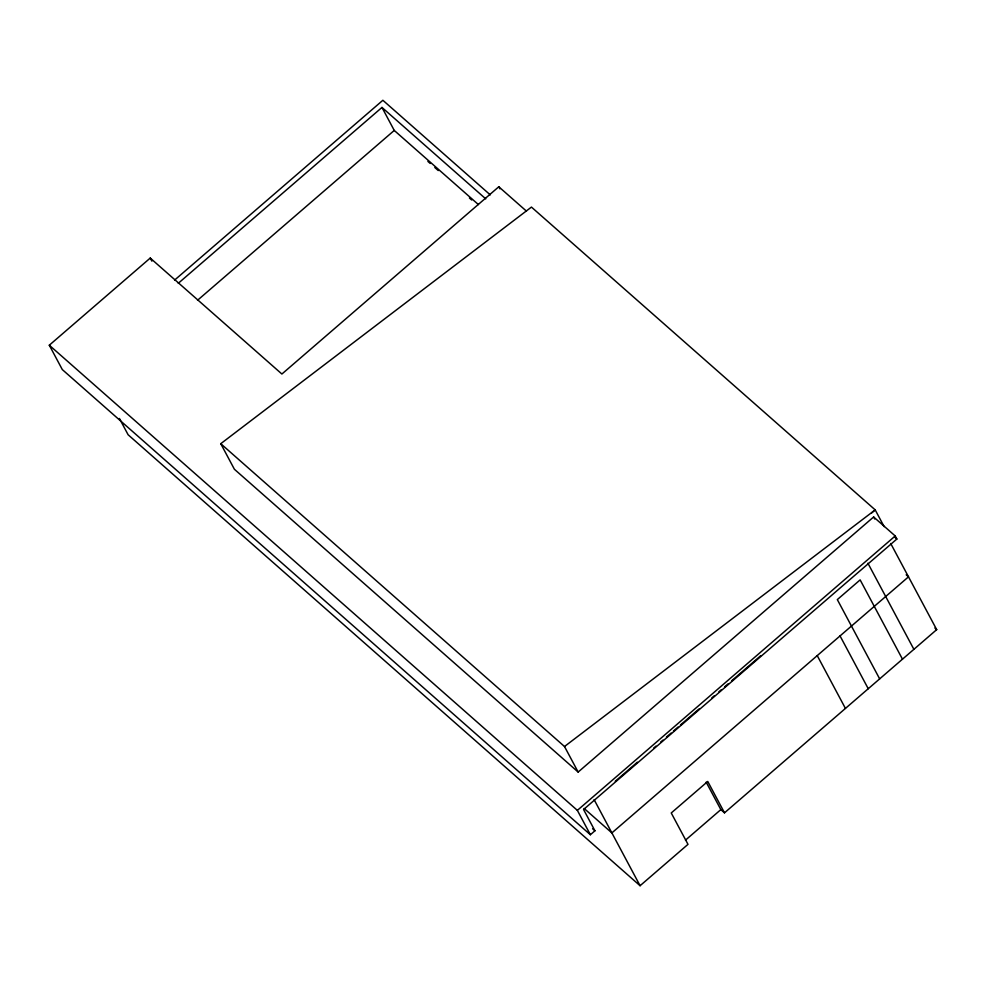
<?xml version="1.0" encoding="UTF-8"?>
<svg xmlns="http://www.w3.org/2000/svg" width="986" height="986" viewBox="0 0 986 986"><rect width="100%" height="100%" fill="white"/><g stroke="black" fill="none" stroke-linecap="round" stroke-linejoin="round"><path stroke-width="1.48" d="M884.122 526.623L875.198 509.885L531.442 207.085L220.753 443.7L234.397 469.262L578.153 772.063L873.633 516.96L895.214 535.965L896.853 539.034L583.564 809.506L594.94 830.791L590.38 834.735L62.303 369.577L49.3 345.211L150.242 258.061L281.897 374.027L498.793 186.773L526.425 211.115M174.596 280.098L382.876 100.276L490.276 194.883M178.281 283.302L381.976 107.437L485.753 198.864M197.545 300.262L394.252 130.435L381.976 107.437M871.538 513.04L875.198 509.885L564.51 746.513L220.753 443.7M590.38 834.735L577.365 810.369L895.214 535.965M615.264 781.269L637.375 762.178M653.669 748.115L655.986 746.106M660.645 742.088L662.974 740.079M666.462 737.06L671.121 733.042M673.45 731.033L678.097 727.015M680.426 725.006L699.049 708.934M711.843 697.878L714.172 695.87M718.831 691.852L721.16 689.843M724.648 686.835L728.136 683.816M731.624 680.808L760.724 655.69M685.48 840.146L720.84 809.617L706.186 782.157M119.429 418.483L128.106 434.74L640.074 885.724L687.994 844.349L671.244 812.969L707.751 781.454L724.5 812.834L936.7 629.635L890.715 543.508M894.573 537.037L896.853 539.034M906.196 574.789L908.5 576.822L611.875 832.911L584.143 808.471M394.252 130.435L478.432 204.595M427.899 161.433L430.204 163.454M434.814 167.521L438.265 170.566M469.398 197.989L471.702 200.01M934.876 628.02L936.7 629.635M720.84 809.617L724.5 812.834M49.3 345.211L577.365 810.369M592.623 828.758L594.94 830.791M873.633 516.96L874.73 519.006M867.902 563.216L913.886 649.33M902.473 659.178L860.137 579.891L837.324 599.599L879.66 678.873M840.047 635.921L868.247 688.733M817.234 655.616L845.433 708.429M498.793 186.773L499.89 188.819M594.09 799.597L640.074 885.724M564.51 746.513L578.153 772.063M150.242 258.061L151.881 261.13"/></g></svg>
